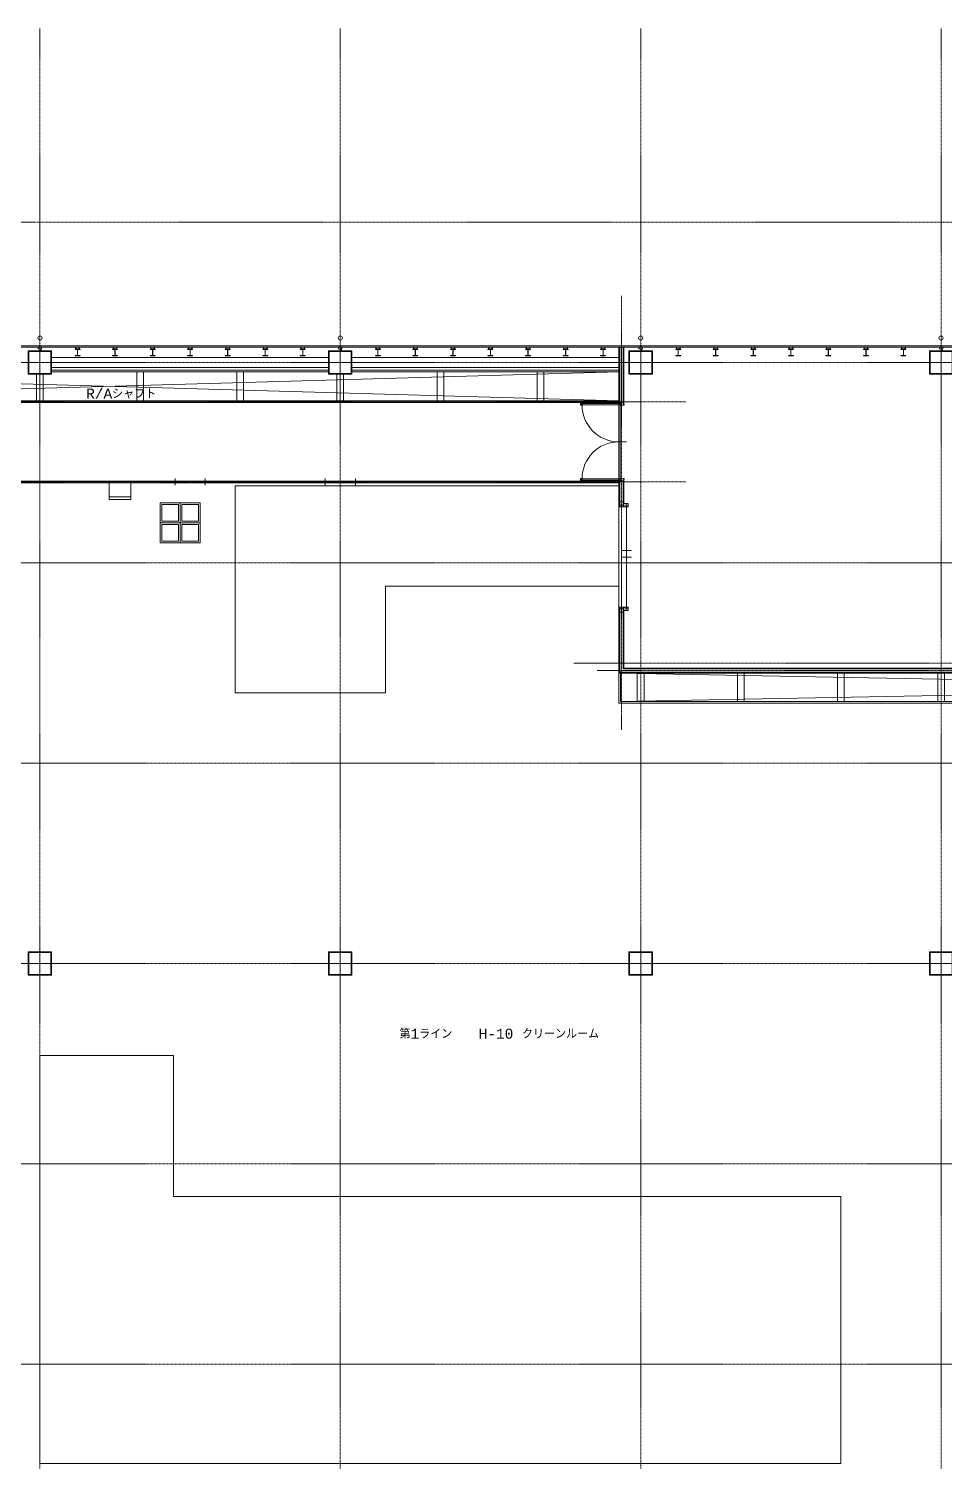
# Model space of a CAD drawing. Extents: x 73996 to 686888, y -9729 to 263202.
# Drawn here: x 426586 to 454026, y 220296 to 263202 of the extents above; entities that cross this region are included whole.
import ezdxf
from ezdxf.enums import TextEntityAlignment as Align

# ---------------------------------------------------------------- set-up
doc = ezdxf.new("R2010")
doc.units = 0
doc.header["$LTSCALE"] = 20
doc.linetypes.add('Data Center Layout_L20$0$CENTER', pattern=[2, 1.25, -0.25, 0.25, -0.25])
doc.linetypes.add('Data Center Layout_L20$0$CENTERK0', pattern=[0.65, 0.5, -0.05, 0.05, -0.05])
for name, color, linetype, lineweight in [('Data Center Layout_L20$0$ARC', 252, 'Continuous', 0), ('Data Center Layout_L20$0$H-SIN', 252, 'Data Center Layout_L20$0$CENTER', 9), ('Data Center Layout_L20$0$K-SIN', 252, 'Data Center Layout_L20$0$CENTER', 9), ('Data Center Layout_L20$0$SUGATA3', 252, 'Continuous', 0)]:
    doc.layers.add(name, color=color, linetype=linetype, lineweight=lineweight)
doc.styles.add('Data Center Layout_L20$0$ATS', font='monotxt', dxfattribs={"bigfont": 'BIGFONT'})

# ---------------------------------------------------------------- blocks, each defined once
blk = doc.blocks.new('Data Center Layout_L20$0$A$C80dc7663')
at = {"layer": 'Data Center Layout_L20$0$ARC'}
for p, q in [((460390.24, 220545.59), (504690.24, 220545.59)), ((460390.24, 220510.59), (504725.24, 220510.59)), ((469290.24, 220195.59), (477590.24, 220195.59)), ((486290.24, 220195.59), (478290.24, 220195.59)), ((486290.24, 220510.59), (486290.24, 218845.59)), ((486315.24, 220510.59), (486315.24, 218845.59)), ((486415.24, 220510.59), (486415.24, 218795.59)), ((486440.24, 220510.59), (486440.24, 218795.59)), ((455790.24, 219770.59), (486290.24, 218895.59)), ((455790.24, 218895.59), (486290.24, 219770.59)), ((469290.24, 219895.59), (477590.24, 219895.59)), ((469290.24, 219820.59), (477590.24, 219820.59)), ((469290.24, 219770.59), (477590.24, 219770.59)), ((486290.24, 219895.59), (478290.24, 219895.59)), ((486290.24, 219820.59), (478290.24, 219820.59)), ((486290.24, 219770.59), (478290.24, 219770.59)), ((486290.24, 218845.59), (455740.24, 218845.59)), ((486290.24, 218895.59), (455790.24, 218895.59)), ((472540.24, 216495.59), (459040.24, 216495.59)), ((472540.24, 216445.59), (459040.24, 216445.59)), ((472640.24, 216495.59), (473340.24, 216495.59)), ((472640.24, 216470.59), (473340.24, 216470.59)), ((472640.24, 216445.59), (473340.24, 216445.59)), ((472990.24, 216570.59), (472990.24, 216370.59)), ((473540.24, 216495.59), (474240.24, 216495.59)), ((473540.24, 216470.59), (474240.24, 216470.59)), ((473540.24, 216445.59), (474240.24, 216445.59)), ((473890.24, 216570.59), (473890.24, 216370.59)), ((477040.24, 216495.59), (474340.24, 216495.59)), ((477040.24, 216445.59), (474340.24, 216445.59)), ((477140.24, 216495.59), (477840.24, 216495.59)), ((477140.24, 216470.59), (477840.24, 216470.59)), ((477140.24, 216445.59), (477840.24, 216445.59)), ((477490.24, 216570.59), (477490.24, 216370.59)), ((478040.24, 216495.59), (478740.24, 216495.59)), ((478040.24, 216470.59), (478740.24, 216470.59)), ((478040.24, 216445.59), (478740.24, 216445.59)), ((478390.24, 216570.59), (478390.24, 216370.59)), ((478840.24, 216495.59), (486290.24, 216495.59)), ((478840.24, 216445.59), (486290.24, 216445.59)), ((486290.24, 215760.59), (486290.24, 216495.59)), ((486315.24, 215745.59), (486315.24, 216495.59)), ((486415.24, 215745.59), (486415.24, 216545.59)), ((486440.24, 215745.59), (486440.24, 216545.59)), ((471015.24, 216025.59), (471665.24, 216025.59)), ((486290.24, 215720.59), (486290.24, 212720.59)), ((486290.24, 210745.59), (486290.24, 212680.59)), ((486315.24, 210770.59), (486315.24, 212695.59)), ((486415.24, 210870.59), (486415.24, 212695.59)), ((486440.24, 210895.59), (486440.24, 212695.59)), ((486290.24, 210745.59), (531290.24, 210745.59)), ((486290.24, 210745.59), (486290.24, 209845.59)), ((486315.24, 210770.59), (531315.24, 210770.59)), ((486340.24, 210745.59), (531290.24, 209895.59)), ((486340.24, 209895.59), (531290.24, 210745.59)), ((486340.24, 210745.59), (486340.24, 209895.59)), ((486415.24, 210870.59), (531415.24, 210870.59)), ((486440.24, 210895.59), (531440.24, 210895.59)), ((531290.24, 209845.59), (486290.24, 209845.59)), ((531290.24, 209895.59), (486340.24, 209895.59))]:
    blk.add_line(p, q, dxfattribs=at)
at = {"layer": 'Data Center Layout_L20$0$ARC', "linetype": 'Continuous'}
for p, q in [((486215.24, 217670.59), (486515.24, 217670.59)), ((486365.24, 214420.59), (486665.24, 214420.59)), ((486365.24, 214220.59), (486665.24, 214220.59))]:
    blk.add_line(p, q, dxfattribs=at)
at = {"layer": 'Data Center Layout_L20$0$ARC', "linetype": 'Data Center Layout_L20$0$CENTERK0'}
blk.add_line((486515.24, 215720.59), (486515.24, 212720.59), dxfattribs=at)
at = {"layer": 'Data Center Layout_L20$0$ARC'}
for points in [[(468902.74, 220547.59), (468932.74, 220547.59), (468932.74, 220531.59), (468947.74, 220531.59), (468947.74, 220547.59), (468977.74, 220547.59)], [(477902.74, 220547.59), (477932.74, 220547.59), (477932.74, 220531.59), (477947.74, 220531.59), (477947.74, 220547.59), (477977.74, 220547.59)], [(486902.74, 220547.59), (486932.74, 220547.59), (486932.74, 220531.59), (486947.74, 220531.59), (486947.74, 220547.59), (486977.74, 220547.59)], [(495902.74, 220547.59), (495932.74, 220547.59), (495932.74, 220531.59), (495947.74, 220531.59), (495947.74, 220547.59), (495977.74, 220547.59)], [(485165.24, 218845.59), (485165.24, 218770.59), (485140.24, 218770.59), (485140.24, 218845.59), (485165.24, 218845.59)], [(486425.24, 218795.59), (486450.24, 218795.59), (486450.24, 218770.59), (486330.24, 218770.59), (486340.24, 218780.59), (486340.24, 218825.59), (486280.24, 218825.59), (486280.24, 218845.59), (486305.24, 218845.59)], [(486325.24, 218885.59), (486315.24, 218885.59), (486315.24, 218845.59), (486415.24, 218845.59), (486415.24, 218885.59), (486405.24, 218885.59)], [(472610.24, 216470.59), (472610.24, 216495.59), (472640.24, 216495.59), (472640.24, 216445.59), (472610.24, 216445.59), (472610.24, 216450.59)], [(473370.24, 216470.59), (473370.24, 216495.59), (473340.24, 216495.59), (473340.24, 216445.59), (473370.24, 216445.59), (473370.24, 216450.59)], [(473510.24, 216470.59), (473510.24, 216495.59), (473540.24, 216495.59), (473540.24, 216445.59), (473510.24, 216445.59), (473510.24, 216450.59)], [(474270.24, 216470.59), (474270.24, 216495.59), (474240.24, 216495.59), (474240.24, 216445.59), (474270.24, 216445.59), (474270.24, 216450.59)], [(477110.24, 216470.59), (477110.24, 216495.59), (477140.24, 216495.59), (477140.24, 216445.59), (477110.24, 216445.59), (477110.24, 216450.59)], [(477870.24, 216470.59), (477870.24, 216495.59), (477840.24, 216495.59), (477840.24, 216445.59), (477870.24, 216445.59), (477870.24, 216450.59)], [(478010.24, 216470.59), (478010.24, 216495.59), (478040.24, 216495.59), (478040.24, 216445.59), (478010.24, 216445.59), (478010.24, 216450.59)], [(478770.24, 216470.59), (478770.24, 216495.59), (478740.24, 216495.59), (478740.24, 216445.59), (478770.24, 216445.59), (478770.24, 216450.59)], [(485165.24, 216495.59), (485165.24, 216570.59), (485140.24, 216570.59), (485140.24, 216495.59), (485165.24, 216495.59)], [(486425.24, 216545.59), (486450.24, 216545.59), (486450.24, 216570.59), (486330.24, 216570.59), (486340.24, 216560.59), (486340.24, 216515.59), (486280.24, 216515.59), (486280.24, 216495.59), (486305.24, 216495.59)], [(486325.24, 216455.59), (486315.24, 216455.59), (486315.24, 216495.59), (486415.24, 216495.59), (486415.24, 216455.59), (486405.24, 216455.59)], [(486315.24, 215745.59), (486290.24, 215745.59), (486290.24, 215720.59), (486450.24, 215720.59), (486450.24, 215745.59), (486425.24, 215745.59)], [(486482.74, 215735.59), (486482.74, 215720.59), (486500.24, 215720.59), (486500.24, 215780.59), (486530.24, 215780.59), (486530.24, 215720.59), (486547.74, 215720.59), (486547.74, 215735.59)], [(486315.24, 212695.59), (486290.24, 212695.59), (486290.24, 212720.59), (486450.24, 212720.59), (486450.24, 212695.59), (486425.24, 212695.59)], [(486482.74, 212705.59), (486482.74, 212720.59), (486500.24, 212720.59), (486500.24, 212660.59), (486530.24, 212660.59), (486530.24, 212720.59), (486547.74, 212720.59), (486547.74, 212705.59)]]:
    blk.add_lwpolyline(points, dxfattribs=at)
for points in [[(468930.24, 220545.59), (468950.24, 220545.59), (468950.24, 220510.59), (468930.24, 220510.59)], [(477930.24, 220545.59), (477950.24, 220545.59), (477950.24, 220510.59), (477930.24, 220510.59)], [(486930.24, 220545.59), (486950.24, 220545.59), (486950.24, 220510.59), (486930.24, 220510.59)], [(495930.24, 220545.59), (495950.24, 220545.59), (495950.24, 220510.59), (495930.24, 220510.59)], [(468590.24, 219695.59), (468590.24, 220395.59), (469290.24, 220395.59), (469290.24, 219695.59)], [(468610.24, 219715.59), (468610.24, 220375.59), (469270.24, 220375.59), (469270.24, 219715.59)], [(468890.24, 220460.59), (468990.24, 220460.59), (468990.24, 220510.59), (468890.24, 220510.59)], [(468915.24, 220460.59), (468965.24, 220460.59), (468965.24, 220410.59), (468959.24, 220410.59), (468959.24, 220454.59), (468915.24, 220454.59)], [(468965.24, 220445.59), (468965.24, 220395.59), (469015.24, 220395.59), (469015.24, 220401.59), (468971.24, 220401.59), (468971.24, 220445.59)], [(469990.24, 220445.59), (470140.24, 220445.59), (470140.24, 220436.59), (470068.24, 220436.59), (470068.24, 220254.59), (470140.24, 220254.59), (470140.24, 220245.59), (469990.24, 220245.59), (469990.24, 220254.59), (470062.24, 220254.59), (470062.24, 220436.59), (469990.24, 220436.59)], [(470009.24, 220495.59), (470009.24, 220445.59), (470059.24, 220445.59), (470059.24, 220451.59), (470015.24, 220451.59), (470015.24, 220495.59)], [(470015.24, 220460.59), (470115.24, 220460.59), (470115.24, 220510.59), (470015.24, 220510.59)], [(470121.24, 220495.59), (470121.24, 220445.59), (470071.24, 220445.59), (470071.24, 220451.59), (470115.24, 220451.59), (470115.24, 220495.59)], [(471115.24, 220445.59), (471265.24, 220445.59), (471265.24, 220436.59), (471193.24, 220436.59), (471193.24, 220254.59), (471265.24, 220254.59), (471265.24, 220245.59), (471115.24, 220245.59), (471115.24, 220254.59), (471187.24, 220254.59), (471187.24, 220436.59), (471115.24, 220436.59)], [(471134.24, 220495.59), (471134.24, 220445.59), (471184.24, 220445.59), (471184.24, 220451.59), (471140.24, 220451.59), (471140.24, 220495.59)], [(471140.24, 220460.59), (471240.24, 220460.59), (471240.24, 220510.59), (471140.24, 220510.59)], [(471246.24, 220495.59), (471246.24, 220445.59), (471196.24, 220445.59), (471196.24, 220451.59), (471240.24, 220451.59), (471240.24, 220495.59)], [(472240.24, 220445.59), (472390.24, 220445.59), (472390.24, 220436.59), (472318.24, 220436.59), (472318.24, 220254.59), (472390.24, 220254.59), (472390.24, 220245.59), (472240.24, 220245.59), (472240.24, 220254.59), (472312.24, 220254.59), (472312.24, 220436.59), (472240.24, 220436.59)], [(472259.24, 220495.59), (472259.24, 220445.59), (472309.24, 220445.59), (472309.24, 220451.59), (472265.24, 220451.59), (472265.24, 220495.59)], [(472265.24, 220460.59), (472365.24, 220460.59), (472365.24, 220510.59), (472265.24, 220510.59)], [(472371.24, 220495.59), (472371.24, 220445.59), (472321.24, 220445.59), (472321.24, 220451.59), (472365.24, 220451.59), (472365.24, 220495.59)], [(473365.24, 220445.59), (473515.24, 220445.59), (473515.24, 220436.59), (473443.24, 220436.59), (473443.24, 220254.59), (473515.24, 220254.59), (473515.24, 220245.59), (473365.24, 220245.59), (473365.24, 220254.59), (473437.24, 220254.59), (473437.24, 220436.59), (473365.24, 220436.59)], [(473384.24, 220495.59), (473384.24, 220445.59), (473434.24, 220445.59), (473434.24, 220451.59), (473390.24, 220451.59), (473390.24, 220495.59)], [(473390.24, 220460.59), (473490.24, 220460.59), (473490.24, 220510.59), (473390.24, 220510.59)], [(473496.24, 220495.59), (473496.24, 220445.59), (473446.24, 220445.59), (473446.24, 220451.59), (473490.24, 220451.59), (473490.24, 220495.59)], [(474490.24, 220445.59), (474640.24, 220445.59), (474640.24, 220436.59), (474568.24, 220436.59), (474568.24, 220254.59), (474640.24, 220254.59), (474640.24, 220245.59), (474490.24, 220245.59), (474490.24, 220254.59), (474562.24, 220254.59), (474562.24, 220436.59), (474490.24, 220436.59)], [(474509.24, 220495.59), (474509.24, 220445.59), (474559.24, 220445.59), (474559.24, 220451.59), (474515.24, 220451.59), (474515.24, 220495.59)], [(474515.24, 220460.59), (474615.24, 220460.59), (474615.24, 220510.59), (474515.24, 220510.59)], [(474621.24, 220495.59), (474621.24, 220445.59), (474571.24, 220445.59), (474571.24, 220451.59), (474615.24, 220451.59), (474615.24, 220495.59)], [(475615.24, 220445.59), (475765.24, 220445.59), (475765.24, 220436.59), (475693.24, 220436.59), (475693.24, 220254.59), (475765.24, 220254.59), (475765.24, 220245.59), (475615.24, 220245.59), (475615.24, 220254.59), (475687.24, 220254.59), (475687.24, 220436.59), (475615.24, 220436.59)], [(475634.24, 220495.59), (475634.24, 220445.59), (475684.24, 220445.59), (475684.24, 220451.59), (475640.24, 220451.59), (475640.24, 220495.59)], [(475640.24, 220460.59), (475740.24, 220460.59), (475740.24, 220510.59), (475640.24, 220510.59)], [(475746.24, 220495.59), (475746.24, 220445.59), (475696.24, 220445.59), (475696.24, 220451.59), (475740.24, 220451.59), (475740.24, 220495.59)], [(476740.24, 220445.59), (476890.24, 220445.59), (476890.24, 220436.59), (476818.24, 220436.59), (476818.24, 220254.59), (476890.24, 220254.59), (476890.24, 220245.59), (476740.24, 220245.59), (476740.24, 220254.59), (476812.24, 220254.59), (476812.24, 220436.59), (476740.24, 220436.59)], [(476759.24, 220495.59), (476759.24, 220445.59), (476809.24, 220445.59), (476809.24, 220451.59), (476765.24, 220451.59), (476765.24, 220495.59)], [(476765.24, 220460.59), (476865.24, 220460.59), (476865.24, 220510.59), (476765.24, 220510.59)], [(476871.24, 220495.59), (476871.24, 220445.59), (476821.24, 220445.59), (476821.24, 220451.59), (476865.24, 220451.59), (476865.24, 220495.59)], [(477590.24, 219695.59), (477590.24, 220395.59), (478290.24, 220395.59), (478290.24, 219695.59)], [(477610.24, 219715.59), (477610.24, 220375.59), (478270.24, 220375.59), (478270.24, 219715.59)], [(477890.24, 220460.59), (477990.24, 220460.59), (477990.24, 220510.59), (477890.24, 220510.59)], [(477915.24, 220460.59), (477965.24, 220460.59), (477965.24, 220410.59), (477959.24, 220410.59), (477959.24, 220454.59), (477915.24, 220454.59)], [(477965.24, 220445.59), (477965.24, 220395.59), (478015.24, 220395.59), (478015.24, 220401.59), (477971.24, 220401.59), (477971.24, 220445.59)], [(478990.24, 220445.59), (479140.24, 220445.59), (479140.24, 220436.59), (479068.24, 220436.59), (479068.24, 220254.59), (479140.24, 220254.59), (479140.24, 220245.59), (478990.24, 220245.59), (478990.24, 220254.59), (479062.24, 220254.59), (479062.24, 220436.59), (478990.24, 220436.59)], [(479009.24, 220495.59), (479009.24, 220445.59), (479059.24, 220445.59), (479059.24, 220451.59), (479015.24, 220451.59), (479015.24, 220495.59)], [(479015.24, 220460.59), (479115.24, 220460.59), (479115.24, 220510.59), (479015.24, 220510.59)], [(479121.24, 220495.59), (479121.24, 220445.59), (479071.24, 220445.59), (479071.24, 220451.59), (479115.24, 220451.59), (479115.24, 220495.59)], [(480115.24, 220445.59), (480265.24, 220445.59), (480265.24, 220436.59), (480193.24, 220436.59), (480193.24, 220254.59), (480265.24, 220254.59), (480265.24, 220245.59), (480115.24, 220245.59), (480115.24, 220254.59), (480187.24, 220254.59), (480187.24, 220436.59), (480115.24, 220436.59)], [(480134.24, 220495.59), (480134.24, 220445.59), (480184.24, 220445.59), (480184.24, 220451.59), (480140.24, 220451.59), (480140.24, 220495.59)], [(480140.24, 220460.59), (480240.24, 220460.59), (480240.24, 220510.59), (480140.24, 220510.59)], [(480246.24, 220495.59), (480246.24, 220445.59), (480196.24, 220445.59), (480196.24, 220451.59), (480240.24, 220451.59), (480240.24, 220495.59)], [(481240.24, 220445.59), (481390.24, 220445.59), (481390.24, 220436.59), (481318.24, 220436.59), (481318.24, 220254.59), (481390.24, 220254.59), (481390.24, 220245.59), (481240.24, 220245.59), (481240.24, 220254.59), (481312.24, 220254.59), (481312.24, 220436.59), (481240.24, 220436.59)], [(481259.24, 220495.59), (481259.24, 220445.59), (481309.24, 220445.59), (481309.24, 220451.59), (481265.24, 220451.59), (481265.24, 220495.59)], [(481265.24, 220460.59), (481365.24, 220460.59), (481365.24, 220510.59), (481265.24, 220510.59)], [(481371.24, 220495.59), (481371.24, 220445.59), (481321.24, 220445.59), (481321.24, 220451.59), (481365.24, 220451.59), (481365.24, 220495.59)], [(482365.24, 220445.59), (482515.24, 220445.59), (482515.24, 220436.59), (482443.24, 220436.59), (482443.24, 220254.59), (482515.24, 220254.59), (482515.24, 220245.59), (482365.24, 220245.59), (482365.24, 220254.59), (482437.24, 220254.59), (482437.24, 220436.59), (482365.24, 220436.59)], [(482384.24, 220495.59), (482384.24, 220445.59), (482434.24, 220445.59), (482434.24, 220451.59), (482390.24, 220451.59), (482390.24, 220495.59)], [(482390.24, 220460.59), (482490.24, 220460.59), (482490.24, 220510.59), (482390.24, 220510.59)], [(482496.24, 220495.59), (482496.24, 220445.59), (482446.24, 220445.59), (482446.24, 220451.59), (482490.24, 220451.59), (482490.24, 220495.59)], [(483490.24, 220445.59), (483640.24, 220445.59), (483640.24, 220436.59), (483568.24, 220436.59), (483568.24, 220254.59), (483640.24, 220254.59), (483640.24, 220245.59), (483490.24, 220245.59), (483490.24, 220254.59), (483562.24, 220254.59), (483562.24, 220436.59), (483490.24, 220436.59)], [(483509.24, 220495.59), (483509.24, 220445.59), (483559.24, 220445.59), (483559.24, 220451.59), (483515.24, 220451.59), (483515.24, 220495.59)], [(483515.24, 220460.59), (483615.24, 220460.59), (483615.24, 220510.59), (483515.24, 220510.59)], [(483621.24, 220495.59), (483621.24, 220445.59), (483571.24, 220445.59), (483571.24, 220451.59), (483615.24, 220451.59), (483615.24, 220495.59)], [(484615.24, 220445.59), (484765.24, 220445.59), (484765.24, 220436.59), (484693.24, 220436.59), (484693.24, 220254.59), (484765.24, 220254.59), (484765.24, 220245.59), (484615.24, 220245.59), (484615.24, 220254.59), (484687.24, 220254.59), (484687.24, 220436.59), (484615.24, 220436.59)], [(484634.24, 220495.59), (484634.24, 220445.59), (484684.24, 220445.59), (484684.24, 220451.59), (484640.24, 220451.59), (484640.24, 220495.59)], [(484640.24, 220460.59), (484740.24, 220460.59), (484740.24, 220510.59), (484640.24, 220510.59)], [(484746.24, 220495.59), (484746.24, 220445.59), (484696.24, 220445.59), (484696.24, 220451.59), (484740.24, 220451.59), (484740.24, 220495.59)], [(485740.24, 220445.59), (485890.24, 220445.59), (485890.24, 220436.59), (485818.24, 220436.59), (485818.24, 220254.59), (485890.24, 220254.59), (485890.24, 220245.59), (485740.24, 220245.59), (485740.24, 220254.59), (485812.24, 220254.59), (485812.24, 220436.59), (485740.24, 220436.59)], [(485759.24, 220495.59), (485759.24, 220445.59), (485809.24, 220445.59), (485809.24, 220451.59), (485765.24, 220451.59), (485765.24, 220495.59)], [(485765.24, 220460.59), (485865.24, 220460.59), (485865.24, 220510.59), (485765.24, 220510.59)], [(485871.24, 220495.59), (485871.24, 220445.59), (485821.24, 220445.59), (485821.24, 220451.59), (485865.24, 220451.59), (485865.24, 220495.59)], [(486590.24, 219695.59), (486590.24, 220395.59), (487290.24, 220395.59), (487290.24, 219695.59)], [(486610.24, 219715.59), (486610.24, 220375.59), (487270.24, 220375.59), (487270.24, 219715.59)], [(486890.24, 220460.59), (486990.24, 220460.59), (486990.24, 220510.59), (486890.24, 220510.59)], [(486915.24, 220460.59), (486965.24, 220460.59), (486965.24, 220410.59), (486959.24, 220410.59), (486959.24, 220454.59), (486915.24, 220454.59)], [(486965.24, 220445.59), (486965.24, 220395.59), (487015.24, 220395.59), (487015.24, 220401.59), (486971.24, 220401.59), (486971.24, 220445.59)], [(487990.24, 220445.59), (488140.24, 220445.59), (488140.24, 220436.59), (488068.24, 220436.59), (488068.24, 220254.59), (488140.24, 220254.59), (488140.24, 220245.59), (487990.24, 220245.59), (487990.24, 220254.59), (488062.24, 220254.59), (488062.24, 220436.59), (487990.24, 220436.59)], [(488009.24, 220495.59), (488009.24, 220445.59), (488059.24, 220445.59), (488059.24, 220451.59), (488015.24, 220451.59), (488015.24, 220495.59)], [(488015.24, 220460.59), (488115.24, 220460.59), (488115.24, 220510.59), (488015.24, 220510.59)], [(488121.24, 220495.59), (488121.24, 220445.59), (488071.24, 220445.59), (488071.24, 220451.59), (488115.24, 220451.59), (488115.24, 220495.59)], [(489115.24, 220445.59), (489265.24, 220445.59), (489265.24, 220436.59), (489193.24, 220436.59), (489193.24, 220254.59), (489265.24, 220254.59), (489265.24, 220245.59), (489115.24, 220245.59), (489115.24, 220254.59), (489187.24, 220254.59), (489187.24, 220436.59), (489115.24, 220436.59)], [(489134.24, 220495.59), (489134.24, 220445.59), (489184.24, 220445.59), (489184.24, 220451.59), (489140.24, 220451.59), (489140.24, 220495.59)], [(489140.24, 220460.59), (489240.24, 220460.59), (489240.24, 220510.59), (489140.24, 220510.59)], [(489246.24, 220495.59), (489246.24, 220445.59), (489196.24, 220445.59), (489196.24, 220451.59), (489240.24, 220451.59), (489240.24, 220495.59)], [(490240.24, 220445.59), (490390.24, 220445.59), (490390.24, 220436.59), (490318.24, 220436.59), (490318.24, 220254.59), (490390.24, 220254.59), (490390.24, 220245.59), (490240.24, 220245.59), (490240.24, 220254.59), (490312.24, 220254.59), (490312.24, 220436.59), (490240.24, 220436.59)], [(490259.24, 220495.59), (490259.24, 220445.59), (490309.24, 220445.59), (490309.24, 220451.59), (490265.24, 220451.59), (490265.24, 220495.59)], [(490265.24, 220460.59), (490365.24, 220460.59), (490365.24, 220510.59), (490265.24, 220510.59)], [(490371.24, 220495.59), (490371.24, 220445.59), (490321.24, 220445.59), (490321.24, 220451.59), (490365.24, 220451.59), (490365.24, 220495.59)], [(491365.24, 220445.59), (491515.24, 220445.59), (491515.24, 220436.59), (491443.24, 220436.59), (491443.24, 220254.59), (491515.24, 220254.59), (491515.24, 220245.59), (491365.24, 220245.59), (491365.24, 220254.59), (491437.24, 220254.59), (491437.24, 220436.59), (491365.24, 220436.59)], [(491384.24, 220495.59), (491384.24, 220445.59), (491434.24, 220445.59), (491434.24, 220451.59), (491390.24, 220451.59), (491390.24, 220495.59)], [(491390.24, 220460.59), (491490.24, 220460.59), (491490.24, 220510.59), (491390.24, 220510.59)], [(491496.24, 220495.59), (491496.24, 220445.59), (491446.24, 220445.59), (491446.24, 220451.59), (491490.24, 220451.59), (491490.24, 220495.59)], [(492490.24, 220445.59), (492640.24, 220445.59), (492640.24, 220436.59), (492568.24, 220436.59), (492568.24, 220254.59), (492640.24, 220254.59), (492640.24, 220245.59), (492490.24, 220245.59), (492490.24, 220254.59), (492562.24, 220254.59), (492562.24, 220436.59), (492490.24, 220436.59)], [(492509.24, 220495.59), (492509.24, 220445.59), (492559.24, 220445.59), (492559.24, 220451.59), (492515.24, 220451.59), (492515.24, 220495.59)], [(492515.24, 220460.59), (492615.24, 220460.59), (492615.24, 220510.59), (492515.24, 220510.59)], [(492621.24, 220495.59), (492621.24, 220445.59), (492571.24, 220445.59), (492571.24, 220451.59), (492615.24, 220451.59), (492615.24, 220495.59)], [(493615.24, 220445.59), (493765.24, 220445.59), (493765.24, 220436.59), (493693.24, 220436.59), (493693.24, 220254.59), (493765.24, 220254.59), (493765.24, 220245.59), (493615.24, 220245.59), (493615.24, 220254.59), (493687.24, 220254.59), (493687.24, 220436.59), (493615.24, 220436.59)], [(493634.24, 220495.59), (493634.24, 220445.59), (493684.24, 220445.59), (493684.24, 220451.59), (493640.24, 220451.59), (493640.24, 220495.59)], [(493640.24, 220460.59), (493740.24, 220460.59), (493740.24, 220510.59), (493640.24, 220510.59)], [(493746.24, 220495.59), (493746.24, 220445.59), (493696.24, 220445.59), (493696.24, 220451.59), (493740.24, 220451.59), (493740.24, 220495.59)], [(494740.24, 220445.59), (494890.24, 220445.59), (494890.24, 220436.59), (494818.24, 220436.59), (494818.24, 220254.59), (494890.24, 220254.59), (494890.24, 220245.59), (494740.24, 220245.59), (494740.24, 220254.59), (494812.24, 220254.59), (494812.24, 220436.59), (494740.24, 220436.59)], [(494759.24, 220495.59), (494759.24, 220445.59), (494809.24, 220445.59), (494809.24, 220451.59), (494765.24, 220451.59), (494765.24, 220495.59)], [(494765.24, 220460.59), (494865.24, 220460.59), (494865.24, 220510.59), (494765.24, 220510.59)], [(494871.24, 220495.59), (494871.24, 220445.59), (494821.24, 220445.59), (494821.24, 220451.59), (494865.24, 220451.59), (494865.24, 220495.59)], [(495590.24, 219695.59), (495590.24, 220395.59), (496290.24, 220395.59), (496290.24, 219695.59)], [(495610.24, 219715.59), (495610.24, 220375.59), (496270.24, 220375.59), (496270.24, 219715.59)], [(495890.24, 220460.59), (495990.24, 220460.59), (495990.24, 220510.59), (495890.24, 220510.59)], [(495915.24, 220460.59), (495965.24, 220460.59), (495965.24, 220410.59), (495959.24, 220410.59), (495959.24, 220454.59), (495915.24, 220454.59)], [(495965.24, 220445.59), (495965.24, 220395.59), (496015.24, 220395.59), (496015.24, 220401.59), (495971.24, 220401.59), (495971.24, 220445.59)], [(468840.24, 218895.59), (469040.24, 218895.59), (469040.24, 219695.59), (468840.24, 219695.59)], [(471840.24, 218895.59), (472040.24, 218895.59), (472040.24, 219770.59), (471840.24, 219770.59)], [(474840.24, 218895.59), (475040.24, 218895.59), (475040.24, 219770.59), (474840.24, 219770.59)], [(477840.24, 218895.59), (478040.24, 218895.59), (478040.24, 219695.59), (477840.24, 219695.59)], [(480840.24, 218895.59), (481040.24, 218895.59), (481040.24, 219770.59), (480840.24, 219770.59)], [(483840.24, 218895.59), (484040.24, 218895.59), (484040.24, 219770.59), (483840.24, 219770.59)], [(486325.24, 218815.59), (485185.24, 218815.59), (485185.24, 218775.59), (486325.24, 218775.59)], [(486285.24, 217670.59), (486325.24, 217670.59), (486325.24, 218815.59), (486285.24, 218815.59)], [(486285.24, 217670.59), (486325.24, 217670.59), (486325.24, 216525.59), (486285.24, 216525.59)], [(471015.24, 215945.59), (471665.24, 215945.59), (471665.24, 216445.59), (471015.24, 216445.59)], [(472540.24, 216495.59), (472610.24, 216495.59), (472610.24, 216445.59), (472540.24, 216445.59)], [(473440.24, 216495.59), (473370.24, 216495.59), (473370.24, 216445.59), (473440.24, 216445.59)], [(473440.24, 216495.59), (473510.24, 216495.59), (473510.24, 216445.59), (473440.24, 216445.59)], [(474340.24, 216495.59), (474270.24, 216495.59), (474270.24, 216445.59), (474340.24, 216445.59)], [(474790.24, 216350.59), (474790.24, 210150.59), (479290.24, 210150.59), (479290.24, 213350.59), (486290.24, 213350.59), (486290.24, 216350.59)], [(477040.24, 216495.59), (477110.24, 216495.59), (477110.24, 216445.59), (477040.24, 216445.59)], [(477940.24, 216495.59), (477870.24, 216495.59), (477870.24, 216445.59), (477940.24, 216445.59)], [(477940.24, 216495.59), (478010.24, 216495.59), (478010.24, 216445.59), (477940.24, 216445.59)], [(478840.24, 216495.59), (478770.24, 216495.59), (478770.24, 216445.59), (478840.24, 216445.59)], [(486325.24, 216525.59), (485185.24, 216525.59), (485185.24, 216565.59), (486325.24, 216565.59)], [(486315.24, 215875.59), (486315.24, 215775.59), (486415.24, 215775.59), (486415.24, 215875.59)], [(486440.24, 215720.59), (486565.24, 215720.59), (486565.24, 215820.59), (486440.24, 215820.59)], [(486290.24, 215745.59), (486302.74, 215745.59), (486302.74, 215760.59), (486290.24, 215760.59)], [(486290.24, 212695.59), (486302.74, 212695.59), (486302.74, 212680.59), (486290.24, 212680.59)], [(486315.24, 212565.59), (486315.24, 212665.59), (486415.24, 212665.59), (486415.24, 212565.59)], [(486440.24, 212720.59), (486565.24, 212720.59), (486565.24, 212620.59), (486440.24, 212620.59)], [(486840.24, 209895.59), (487040.24, 209895.59), (487040.24, 210745.59), (486840.24, 210745.59)], [(489840.24, 209895.59), (490040.24, 209895.59), (490040.24, 210745.59), (489840.24, 210745.59)], [(492840.24, 209895.59), (493040.24, 209895.59), (493040.24, 210745.59), (492840.24, 210745.59)], [(495840.24, 209895.59), (496040.24, 209895.59), (496040.24, 210745.59), (495840.24, 210745.59)], [(468590.24, 201695.59), (468590.24, 202395.59), (469290.24, 202395.59), (469290.24, 201695.59)], [(468610.24, 201715.59), (468610.24, 202375.59), (469270.24, 202375.59), (469270.24, 201715.59)], [(477590.24, 201695.59), (477590.24, 202395.59), (478290.24, 202395.59), (478290.24, 201695.59)], [(477610.24, 201715.59), (477610.24, 202375.59), (478270.24, 202375.59), (478270.24, 201715.59)], [(486590.24, 201695.59), (486590.24, 202395.59), (487290.24, 202395.59), (487290.24, 201695.59)], [(486610.24, 201715.59), (486610.24, 202375.59), (487270.24, 202375.59), (487270.24, 201715.59)], [(495590.24, 201695.59), (495590.24, 202395.59), (496290.24, 202395.59), (496290.24, 201695.59)], [(495610.24, 201715.59), (495610.24, 202375.59), (496270.24, 202375.59), (496270.24, 201715.59)], [(468940.24, 187070.59), (492940.24, 187070.59), (492940.24, 195070.59), (472940.24, 195070.59), (472940.24, 199295.59), (468940.24, 199295.59)]]:
    blk.add_lwpolyline(points, close=True, dxfattribs=at)
for centre in [(468940.24, 220781.84), (477940.24, 220781.84), (486940.24, 220781.84), (495940.24, 220781.84)]:
    blk.add_circle(centre, 62.5, dxfattribs=at)
for centre, radius, start, end in [((486305.24, 218795.59), 28.28, 315, 135), ((486285.24, 218770.59), 1100, 180, 270), ((486285.24, 216570.59), 1100, 90, 180), ((486305.24, 216545.59), 28.28, 225, 45)]:
    blk.add_arc(centre, radius, start, end, dxfattribs=at)
at = {"layer": 'Data Center Layout_L20$0$H-SIN'}
for p, q in [((468940.24, 124521.53), (468940.24, 230045.59)), ((477940.24, 124521.53), (477940.24, 230045.59)), ((486940.24, 124521.53), (486940.24, 230045.59)), ((495940.24, 124521.53), (495940.24, 230045.59)), ((294307.41, 220045.59), (588940.24, 220045.59)), ((294307.41, 214045.59), (588940.24, 214045.59)), ((294307.41, 208045.59), (588940.24, 208045.59)), ((294307.41, 202045.59), (588940.24, 202045.59)), ((294307.41, 196045.59), (588940.24, 196045.59)), ((294307.41, 190045.59), (588940.24, 190045.59))]:
    blk.add_line(p, q, dxfattribs=at)
at = {"layer": 'Data Center Layout_L20$0$K-SIN'}
for p, q in [((306801.27, 224245.59), (588940.24, 224245.59)), ((486365.24, 222045.59), (486365.24, 209045.59)), ((307940.24, 220545.59), (588940.24, 220545.59)), ((332440.24, 218870.59), (488290.24, 218870.59)), ((332440.24, 216470.59), (488290.24, 216470.59)), ((484940.24, 211045.59), (533790.24, 211045.59)), ((485640.24, 210820.59), (533090.24, 210820.59))]:
    blk.add_line(p, q, dxfattribs=at)
at = {"layer": 'Data Center Layout_L20$0$SUGATA3'}
for points in [[(472540.24, 215245.59), (473140.24, 215245.59), (473140.24, 215845.59), (472540.24, 215845.59)], [(472540.24, 214645.59), (473740.24, 214645.59), (473740.24, 215845.59), (472540.24, 215845.59)], [(473140.24, 215245.59), (473740.24, 215245.59), (473740.24, 215845.59), (473140.24, 215845.59)], [(472590.24, 215295.59), (473090.24, 215295.59), (473090.24, 215795.59), (472590.24, 215795.59)], [(473190.24, 215295.59), (473690.24, 215295.59), (473690.24, 215795.59), (473190.24, 215795.59)], [(472540.24, 214645.59), (473140.24, 214645.59), (473140.24, 215245.59), (472540.24, 215245.59)], [(472590.24, 214695.59), (473090.24, 214695.59), (473090.24, 215195.59), (472590.24, 215195.59)], [(473140.24, 214645.59), (473740.24, 214645.59), (473740.24, 215245.59), (473140.24, 215245.59)], [(473190.24, 214695.59), (473690.24, 214695.59), (473690.24, 215195.59), (473190.24, 215195.59)]]:
    blk.add_lwpolyline(points, close=True, dxfattribs=at)
at = {"layer": 'Data Center Layout_L20$0$ARC', "style": 'Data Center Layout_L20$0$ATS'}
for s, p in [('R/Aシャフト', (471374.44, 219115.42)), ('第1ライン', (480504.49, 199946.36)), ('H-10 クリーンルーム', (483890.17, 199946.36))]:
    blk.add_text(s, height=300, dxfattribs=at).set_placement(p, align=Align.MIDDLE_CENTER)
blk = doc.blocks.new('Data Center Layout_L20')
blk.add_blockref('Data Center Layout_L20$0$A$C80dc7663', (-42015, 33157))

msp = doc.modelspace()

# ---------------------------------------------------------------- block references
msp.add_blockref('Data Center Layout_L20', (0, 0))

doc.saveas('drawing.dxf')
